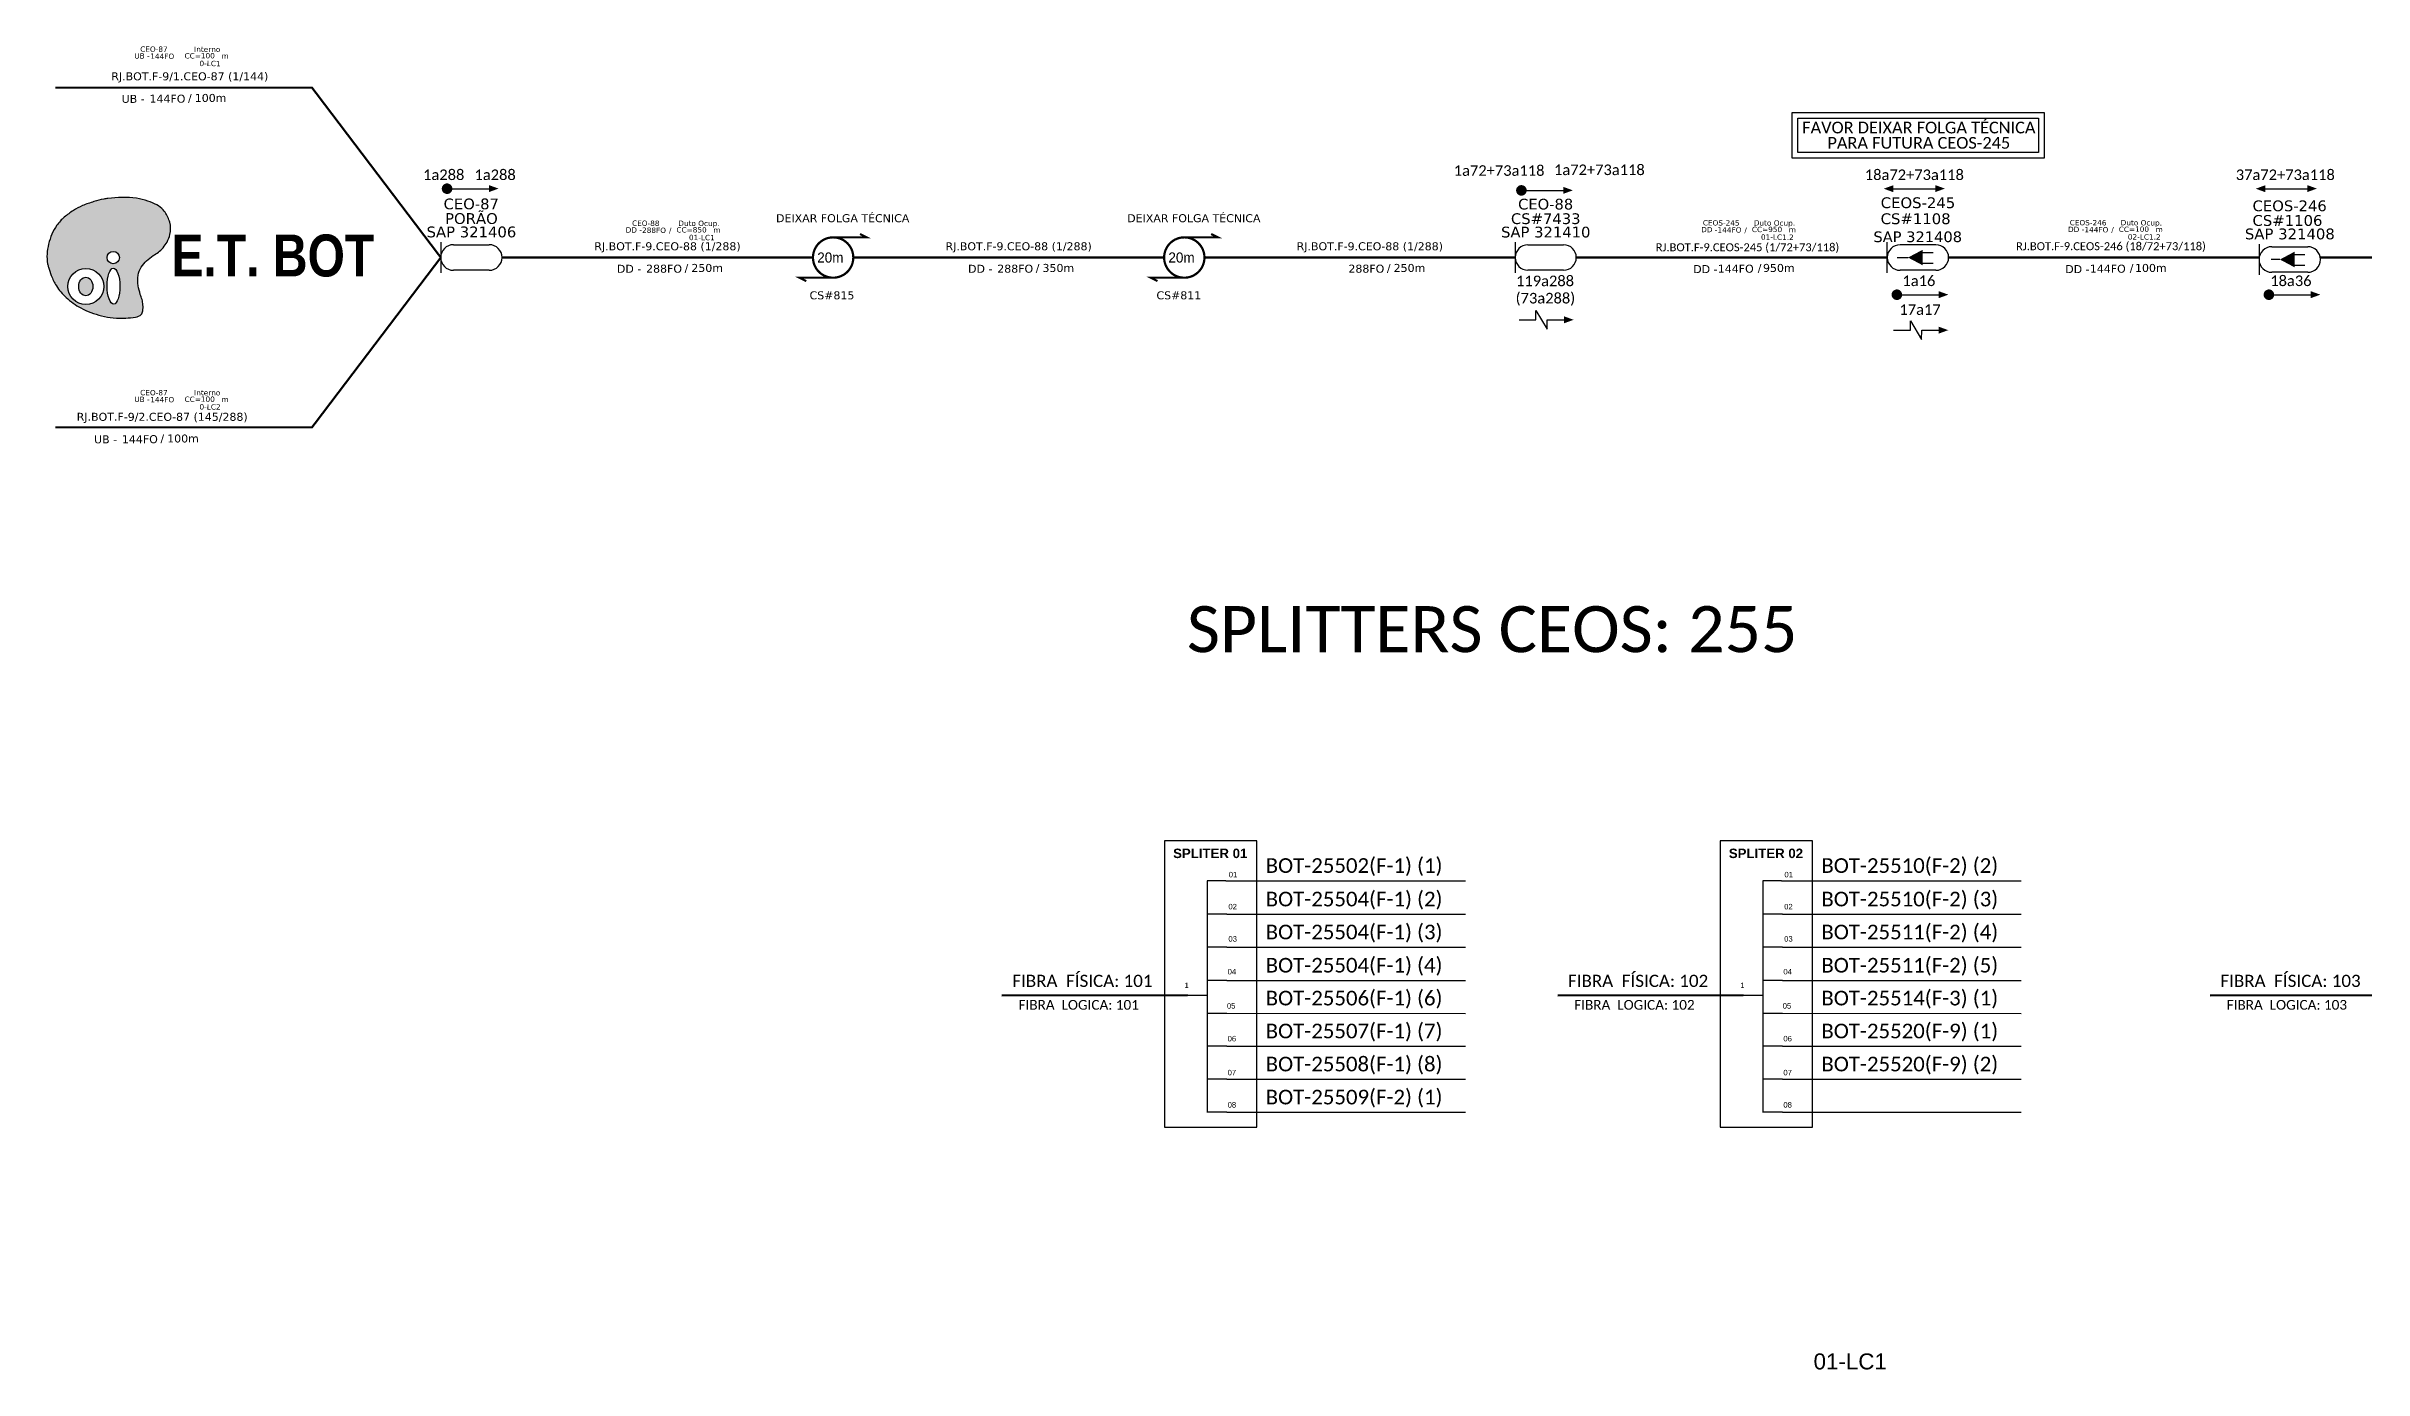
# Model space of a CAD drawing. Header units: millimetres. Extents: x 8324 to 9186, y -2611 to -1984.
# Drawn here: x 8323.9 to 8758.2, y -2232 to -1984.1 of the extents above; entities that cross this region are included whole.
import ezdxf
from ezdxf.enums import TextEntityAlignment as Align

# ---------------------------------------------------------------- set-up
doc = ezdxf.new("R2010")
doc.units = ezdxf.units.MM
doc.header["$MEASUREMENT"] = 0
for name, color, linetype in [('20.4-CEOS', 1, 'Continuous'), ('20.5-CABO AÉREO', 1, 'Continuous'), ('20.5-CEO', 1, 'Continuous'), ('E.T.', 7, 'Continuous'), ('label_cabos', 7, 'Continuous'), ('SETA', 7, 'Continuous')]:
    doc.layers.add(name, color=color, linetype=linetype)
doc.layers.add('40.1-ETIQUETAS', color=1, linetype='Continuous', lineweight=20)
doc.styles.add('ARIAL', font='arial.ttf')
doc.styles.add('siredit', font='verdana.ttf')
doc.styles.add('SWISS BIT', font='swisscb.ttf')

# ---------------------------------------------------------------- blocks, each defined once
blk = doc.blocks.new('ETIQUETA_RS5F')
at = {"layer": '40.1-ETIQUETAS', "color": 0, "style": 'siredit'}
blk.add_text('/', height=1.5, dxfattribs=at).set_placement((1.55, -1.95), align=Align.MIDDLE_RIGHT)
for tag, p in [('ETIQUETA_R_PRIMARIA', (1.18, 4.1)), ('ETIQUETA_R_SECUNDARIA', (1.18, 2.1)), ('F_ATIVAS/F_MORTAS', (1.11, -4.24))]:
    blk.add_attdef(tag, text='', height=1.5, dxfattribs=at).set_placement(p, align=Align.MIDDLE_CENTER)
for tag, p in [('TIPO_CABO', (-6.62, -2.12)), ('CAP_CABO', (0.37, -2.09))]:
    blk.add_attdef(tag, text='', height=1.5, dxfattribs=at).set_placement(p, align=Align.MIDDLE_RIGHT)
blk.add_attdef('METROS', text='', height=1.5, dxfattribs=at).set_placement((2.11, -1.95), align=Align.MIDDLE_LEFT)
for tag, p in [('FUSÃO_1', (0.82, -8.39)), ('FUSÃO_2', (0.82, -10.6)), ('FUSÃO_3', (0.82, -12.93)), ('FUSÃO_4', (0.82, -15.14)), ('FUSÃO_5', (0.82, -17.16))]:
    blk.add_attdef(tag, text='', height=1.5, dxfattribs=at).set_placement(p, align=Align.CENTER)
blk = doc.blocks.new('*U26')
at = {"layer": '20.5-CEO'}
for p, q in [((-1.56, 1.26), (1.8, 1.26)), ((1.8, -1.13), (-1.56, -1.13))]:
    blk.add_line(p, q, dxfattribs=at)
blk.add_lwpolyline([(-2.75, 1.51), (-2.75, -1.38)], dxfattribs=at)
for centre, start, end in [((-1.56, 0.07), 90, 270), ((1.8, 0.07), 270, 90)]:
    blk.add_arc(centre, 1.2, start, end, dxfattribs=at)
at = {"layer": '20.5-CEO', "color": 7, "style": 'siredit'}
for tag, p in [('FID', (0.11, 5.61)), ('LOCAL', (0.12, 4.23)), ('SAP', (0.12, 2.97)), ('FIBRAS_RESERVA', (0.12, -1.94))]:
    blk.add_attdef(tag, text='', height=1.01, dxfattribs=at).set_placement(p, align=Align.TOP_CENTER)
for tag, flags, p in [('ID_ATIVIDADE', 3, (0.11, -3.51)), ('FATOR', 1, (0.11, -4.82))]:
    blk.add_attdef(tag, text='', height=1.01, dxfattribs=dict(at, flags=flags)).set_placement(p, align=Align.TOP_CENTER)
at = {"layer": '20.5-CEO', "color": 7, "style": 'siredit', "flags": 3}
blk.add_attdef('QTDE', (-4.88, -7.06), '', height=1.01, dxfattribs=at)
blk = doc.blocks.new('Inst CB DT OCUP CFOA-SM-DD-S-288-TS')
at = {"layer": 'label_cabos', "color": 0, "style": 'siredit'}
for tag, flags, p in [('ID_ATIVIDADE', 3, (1.31, 2.67)), ('FATOR', 1, (11.56, 2.55))]:
    blk.add_attdef(tag, text='', height=1, rotation=359.69, dxfattribs=dict(at, flags=flags)).set_placement(p, align=Align.MIDDLE_CENTER)
for tag, p in [('TIPO_CABO', (1.11, 0)), ('DESTINO_CABO', (3.13, 1.26)), ('CABO', (4.69, -0.05)), ('/', (7.71, -0.05)), ('LANCE', (10.41, 0.02)), ('TIPO_CABO', (13.11, 1.24)), ('UND', (16.46, 0)), ('FID', (13.65, -1.41))]:
    blk.add_attdef(tag, text='', height=1, rotation=359.69, dxfattribs=at).set_placement(p, align=Align.MIDDLE_CENTER)
blk.add_attdef('QTDE', (11.93, -0.45), '', height=1, rotation=359.69, dxfattribs=at)
blk = doc.blocks.new('Inst CB DT OCUP CFOA-SM-DD-S-144')
at = {"layer": 'label_cabos', "color": 0, "style": 'siredit'}
for tag, flags, p in [('ID_ATIVIDADE', 3, (1.31, 2.67)), ('FATOR', 1, (11.56, 2.55))]:
    blk.add_attdef(tag, text='', height=1, rotation=359.69, dxfattribs=dict(at, flags=flags)).set_placement(p, align=Align.MIDDLE_CENTER)
for tag, p in [('TIPO_CABO', (1.11, 0)), ('DESTINO_CABO', (3.13, 1.26)), ('CABO', (4.69, -0.05)), ('/', (7.71, -0.05)), ('LANCE', (10.41, 0.02)), ('TIPO_CABO', (13.11, 1.24)), ('UND', (16.46, 0)), ('FID', (13.65, -1.41))]:
    blk.add_attdef(tag, text='', height=1, rotation=359.69, dxfattribs=at).set_placement(p, align=Align.MIDDLE_CENTER)
blk.add_attdef('QTDE', (11.93, -0.45), '', height=1, rotation=359.69, dxfattribs=at)
blk = doc.blocks.new('*U27')
at = {"layer": '20.5-CEO'}
for p, q in [((-1.56, 1.26), (1.8, 1.26)), ((1.8, -1.13), (-1.56, -1.13))]:
    blk.add_line(p, q, dxfattribs=at)
blk.add_lwpolyline([(-2.75, 1.51), (-2.75, -1.38)], dxfattribs=at)
for centre, start, end in [((-1.56, 0.07), 90, 270), ((1.8, 0.07), 270, 90)]:
    blk.add_arc(centre, 1.2, start, end, dxfattribs=at)
at = {"layer": '20.5-CEO', "color": 7, "style": 'siredit'}
for tag, p in [('FID', (0.11, 5.61)), ('LOCAL', (0.12, 4.23)), ('SAP', (0.12, 2.97)), ('FIBRAS_RESERVA', (0.12, -1.94))]:
    blk.add_attdef(tag, text='', height=1.01, dxfattribs=at).set_placement(p, align=Align.TOP_CENTER)
for tag, flags, p in [('ID_ATIVIDADE', 3, (0.11, -3.51)), ('FATOR', 1, (0.11, -4.82))]:
    blk.add_attdef(tag, text='', height=1.01, dxfattribs=dict(at, flags=flags)).set_placement(p, align=Align.TOP_CENTER)
at = {"layer": '20.5-CEO', "color": 7, "style": 'siredit', "flags": 3}
blk.add_attdef('QTDE', (-4.88, -7.06), '', height=1.01, dxfattribs=at)
blk = doc.blocks.new('*U25')
at = {"layer": '20.5-CEO'}
for p, q in [((-1.56, 1.26), (1.8, 1.26)), ((1.8, -1.13), (-1.56, -1.13))]:
    blk.add_line(p, q, dxfattribs=at)
blk.add_lwpolyline([(-2.75, 1.51), (-2.75, -1.38)], dxfattribs=at)
for centre, start, end in [((-1.56, 0.07), 90, 270), ((1.8, 0.07), 270, 90)]:
    blk.add_arc(centre, 1.2, start, end, dxfattribs=at)
at = {"layer": '20.5-CEO', "color": 7, "style": 'siredit'}
for tag, p in [('FID', (0.11, 5.61)), ('LOCAL', (0.12, 4.23)), ('SAP', (0.12, 2.97)), ('FIBRAS_RESERVA', (0.12, -1.94))]:
    blk.add_attdef(tag, text='', height=1.01, dxfattribs=at).set_placement(p, align=Align.TOP_CENTER)
for tag, flags, p in [('ID_ATIVIDADE', 3, (0.11, -3.51)), ('FATOR', 1, (0.11, -4.82))]:
    blk.add_attdef(tag, text='', height=1.01, dxfattribs=dict(at, flags=flags)).set_placement(p, align=Align.TOP_CENTER)
at = {"layer": '20.5-CEO', "color": 7, "style": 'siredit', "flags": 3}
blk.add_attdef('QTDE', (-4.88, -7.06), '', height=1.01, dxfattribs=at)
blk = doc.blocks.new('Inst CB INT CFOI-SM-UB-144')
at = {"layer": 'label_cabos', "color": 0, "style": 'siredit'}
for tag, flags, p in [('ID_ATIVIDADE', 3, (1.31, 2.67)), ('/', 2, (7.71, -0.05)), ('FATOR', 1, (11.56, 2.55))]:
    blk.add_attdef(tag, text='', height=1, rotation=359.69, dxfattribs=dict(at, flags=flags)).set_placement(p, align=Align.MIDDLE_CENTER)
for tag, p in [('TIPO_CABO', (1.11, 0)), ('DESTINO_CABO', (3.13, 1.26)), ('CABO', (4.69, -0.05)), ('LANCE', (10.41, 0.02)), ('TIPO_CABO', (13.11, 1.24)), ('UND', (16.46, 0)), ('FID', (13.65, -1.41))]:
    blk.add_attdef(tag, text='', height=1, rotation=359.69, dxfattribs=at).set_placement(p, align=Align.MIDDLE_CENTER)
blk.add_attdef('QTDE', (11.93, -0.45), '', height=1, rotation=359.69, dxfattribs=at)
blk = doc.blocks.new('OI')
h = blk.add_hatch(color=40)
edge = h.paths.add_edge_path()
edge.add_spline(control_points=[(4.35, -0.67), (3.92, -0.99), (3.26, -1.5), (2.81, -2.59), (2.9, -3.5), (3.06, -4.27), (3.31, -4.85), (3.37, -5.39), (3.4, -5.88), (3.2, -6.4), (2.54, -6.61), (1.65, -6.63), (0.55, -6.67), (-0.56, -6.42), (-1.61, -6.14), (-2.77, -5.61), (-3.92, -4.77), (-4.89, -3.7), (-5.34, -2.65), (-5.6, -1.94), (-5.85, -0.96), (-5.71, 0.47), (-5.1, 2.02), (-4.14, 3.02), (-3.3, 3.61), (-2.37, 4.16), (-1.36, 4.44), (-0.56, 4.7), (0.79, 4.85), (2.24, 4.97), (3.79, 4.57), (4.67, 4.21), (5.44, 3.65), (5.76, 2.99), (6.03, 2.21), (6.01, 1.46), (5.72, 0.64), (5.31, 0.08), (4.88, -0.38), (4.51, -0.55), (4.35, -0.67)], knot_values=[0, 0, 0, 0, 1.60434, 2.417191, 3.427595, 4.282808, 4.776746, 5.304182, 5.888771, 6.258406, 6.858137, 7.79129, 8.986195, 10.124242, 11.187857, 12.242908, 13.953784, 15.414161, 16.515391, 17.349188, 17.675853, 19.552021, 21.515531, 22.568638, 23.63245, 24.621084, 25.782718, 26.745347, 27.142653, 29.870543, 31.004649, 31.921532, 32.709589, 33.801391, 34.042471, 35.192333, 35.971461, 36.628871, 37.254359, 37.836911, 37.836911, 37.836911, 37.836911], degree=3, periodic=0)
h.paths.add_polyline_path([(1.13, -0.87, -1), (-0.04, -0.87, -1)], flags=16)
edge = h.paths.add_edge_path(flags=16)
edge.add_ellipse((0.56, -3.59), major_axis=(-0.02, 1.71), ratio=0.361305, start_angle=0, end_angle=360)
h.paths.add_polyline_path([(-0.36, -3.62, -1), (-3.8, -3.62, -1)], flags=16)
edge = h.paths.add_edge_path(flags=0)
edge.add_ellipse((-2.08, -3.62), major_axis=(0, 0.885), ratio=0.758294, start_angle=0, end_angle=360)
at = {"color": 40}
for centre, radius in [((-2.08, -3.62), 1.72), ((0.54, -0.87), 0.587)]:
    blk.add_circle(centre, radius, dxfattribs=at)
blk.add_ellipse((0.56, -3.59), major_axis=(-0.02, 1.71), ratio=0.361305, dxfattribs=at)
blk.add_ellipse((-2.08, -3.62), major_axis=(0, 0.885), ratio=0.758294, start_param=-3.141592653589791, end_param=3.141592653589791, dxfattribs=at)
at = {"color": 40, "start_tangent": (-0.800898, -0.598801), "end_tangent": (-0.800898, -0.598801)}
blk.add_spline([(4.35, -0.67), (3.2, -1.78), (2.9, -2.54), (2.92, -3.55), (3.12, -4.38), (3.28, -4.85), (3.37, -5.37), (3.35, -5.95), (3.2, -6.29), (2.66, -6.55), (1.73, -6.63), (0.54, -6.62), (-0.58, -6.41), (-1.6, -6.11), (-2.56, -5.67), (-3.95, -4.67), (-4.89, -3.56), (-5.37, -2.56), (-5.64, -1.78), (-5.72, -1.46), (-5.63, 0.42), (-4.84, 2.22), (-4.13, 2.99), (-3.27, 3.62), (-2.4, 4.09), (-1.3, 4.47), (-0.37, 4.72), (0.02, 4.77), (2.75, 4.8), (3.85, 4.53), (4.69, 4.16), (5.31, 3.68), (5.85, 2.73), (5.93, 2.5), (5.94, 1.35), (5.67, 0.62), (5.29, 0.08), (4.84, -0.36), (4.35, -0.67)], degree=3, dxfattribs=at)

msp = doc.modelspace()

# ---------------------------------------------------------------- linework, layer by layer
at = {"color": 7, "linetype": 'Continuous'}
for p, q in [((8541.41, -2140.42), (8541.41, -2183.84)), ((8544.93, -2140.42), (8541.41, -2140.42)), ((8645.58, -2140.42), (8645.58, -2183.84)), ((8649.09, -2140.42), (8645.58, -2140.42)), ((8545.11, -2146.7), (8541.59, -2146.7)), ((8649.27, -2146.7), (8645.76, -2146.7)), ((8545.11, -2152.89), (8541.59, -2152.89)), ((8649.27, -2152.89), (8645.76, -2152.89)), ((8537.77, -2161.84), (8541.4, -2161.84)), ((8545.11, -2159.11), (8541.59, -2159.11)), ((8641.93, -2161.84), (8645.56, -2161.84)), ((8649.27, -2159.11), (8645.76, -2159.11)), ((8545.11, -2165.28), (8541.59, -2165.28)), ((8649.27, -2165.28), (8645.76, -2165.28)), ((8545.11, -2171.44), (8541.59, -2171.44)), ((8649.27, -2171.44), (8645.76, -2171.44)), ((8545.11, -2177.63), (8541.59, -2177.63)), ((8649.27, -2177.63), (8645.76, -2177.63)), ((8545.11, -2183.81), (8541.59, -2183.81)), ((8649.27, -2183.81), (8645.76, -2183.81))]:
    msp.add_line(p, q, dxfattribs=at)
at = {"color": 10, "linetype": 'Continuous'}
for p, q in [((8544.93, -2140.42), (8589.88, -2140.43)), ((8649.09, -2140.42), (8694.04, -2140.43)), ((8545.11, -2146.7), (8589.88, -2146.71)), ((8649.27, -2146.7), (8694.04, -2146.71)), ((8545.11, -2152.88), (8589.88, -2152.89)), ((8649.27, -2152.88), (8694.04, -2152.89)), ((8545.11, -2159.1), (8589.88, -2159.11)), ((8649.27, -2159.1), (8694.04, -2159.11)), ((8545.11, -2165.26), (8589.88, -2165.28)), ((8649.27, -2165.26), (8694.04, -2165.28)), ((8545.11, -2171.43), (8589.88, -2171.44)), ((8649.27, -2171.43), (8694.04, -2171.44)), ((8545.11, -2177.62), (8589.88, -2177.63)), ((8649.27, -2177.62), (8694.04, -2177.63)), ((8545.11, -2183.81), (8589.88, -2183.82)), ((8649.27, -2183.81), (8694.04, -2183.82))]:
    msp.add_line(p, q, dxfattribs=at)
at = {"color": 1, "linetype": 'Continuous', "lineweight": 60}
for p, q in [((8537.77, -2161.84), (8502.98, -2161.95)), ((8641.93, -2161.84), (8607.14, -2161.95)), ((8764.22, -2161.84), (8729.43, -2161.95))]:
    msp.add_line(p, q, dxfattribs=at)
at = {"color": 3, "ltscale": 9e-07}
for points in [[(8651.09, -1996.47), (8698.32, -1996.47), (8698.32, -2004.98), (8651.09, -2004.98)], [(8652.14, -1997.52), (8697.27, -1997.52), (8697.27, -2003.93), (8652.14, -2003.93)]]:
    msp.add_lwpolyline(points, close=True, dxfattribs=at)
at = {"color": 0, "const_width": 0.99}
for points in [[(8398.47, -2010.73, 1), (8399.46, -2010.73, 1)], [(8599.84, -2011.05, 1), (8600.83, -2011.05, 1)], [(8670.22, -2030.6, 1), (8671.21, -2030.6, 1)], [(8739.95, -2030.6, 1), (8740.94, -2030.6, 1)]]:
    msp.add_lwpolyline(points, format="xyb", close=True, dxfattribs=at)
at = {"color": 5, "const_width": 0.42}
for points in [[(8471.33, -2019.85, 1.000012), (8471.33, -2027.41, 0.999978)], [(8537.15, -2019.85, 1.000012), (8537.15, -2027.41, 0.999978)]]:
    msp.add_lwpolyline(points, format="xyb", close=True, dxfattribs=at)
at = {"color": 5, "const_width": 0.394}
for points in [[(8471.33, -2019.85), (8477.63, -2019.85), (8476.37, -2019.22)], [(8537.15, -2019.85), (8543.45, -2019.85), (8542.19, -2019.22)], [(8471.33, -2027.41), (8465.03, -2027.41), (8466.29, -2028.04)], [(8537.15, -2027.41), (8530.85, -2027.41), (8532.11, -2028.04)]]:
    msp.add_lwpolyline(points, dxfattribs=at)
at = {"color": 0}
for points in [[(8603.05, -2035.3), (8603.05, -2033.55), (8605.14, -2037.05), (8605.15, -2035.3)], [(8673.27, -2037.24), (8673.27, -2035.49), (8675.36, -2038.99), (8675.37, -2037.24)]]:
    msp.add_lwpolyline(points, dxfattribs=at)
at = {"color": 7}
for points in [[(8533.45, -2186.63), (8550.73, -2186.63), (8550.73, -2132.97), (8533.45, -2132.97)], [(8637.61, -2186.63), (8654.89, -2186.63), (8654.89, -2132.97), (8637.61, -2132.97)]]:
    msp.add_lwpolyline(points, close=True, dxfattribs=at)
at = {"layer": '20.4-CEOS', "color": 8}
for p, q in [((8678.02, -2021.24), (8671.31, -2021.24)), ((8678.02, -2026.02), (8671.31, -2026.02))]:
    msp.add_line(p, q, dxfattribs=at)
for points in [[(8668.92, -2026.51), (8668.92, -2020.74)], [(8670.77, -2023.63), (8672.81, -2023.63)], [(8675.46, -2022.68), (8677.5, -2022.68)], [(8675.46, -2024.67), (8677.5, -2024.67)]]:
    msp.add_lwpolyline(points, dxfattribs=at)
msp.add_lwpolyline([(8672.81, -2023.63, 0, 2.95, 0), (8675.58, -2023.63, 2.95, 2.95, 0)], format="xyseb", dxfattribs=at)
at = {"layer": '20.4-CEOS'}
for points in [[(8742.51, -2024), (8740.9, -2024)], [(8745.16, -2023.05), (8747.2, -2023.05)], [(8745.16, -2025.05), (8747.2, -2025.05)]]:
    msp.add_lwpolyline(points, dxfattribs=at)
msp.add_lwpolyline([(8742.51, -2024, 0, 2.95, 0), (8745.28, -2024, 2.95, 2.95, 0)], format="xyseb", dxfattribs=at)
at = {"layer": '20.4-CEOS', "color": 8}
for centre, start, end in [((8671.31, -2023.63), 90, 270), ((8678.02, -2023.63), 270, 90)]:
    msp.add_arc(centre, 2.39, start, end, dxfattribs=at)
at = {"layer": '20.5-CABO AÉREO', "color": 5, "ltscale": 50, "const_width": 0.4}
for points in [[(8325.57, -1991.8), (8373.65, -1991.8), (8397.79, -2023.63)], [(8325.57, -2055.45), (8373.65, -2055.45), (8397.79, -2023.63)], [(8409.29, -2023.63), (8467.55, -2023.63)], [(8475.11, -2023.63), (8533.37, -2023.63)], [(8540.93, -2023.63), (8599.19, -2023.63)]]:
    msp.add_lwpolyline(points, dxfattribs=at)
at = {"layer": '40.1-ETIQUETAS', "color": 5, "const_width": 0.4}
for points in [[(8610.69, -2023.63), (8668.92, -2023.63)], [(8680.42, -2023.63), (8738.65, -2023.63)], [(8750.15, -2023.63), (8808.38, -2023.63)]]:
    msp.add_lwpolyline(points, dxfattribs=at)
at = {"layer": 'SETA', "color": 0}
for points in [[(8398.97, -2010.73), (8407.48, -2010.73)], [(8670.07, -2010.73), (8678.58, -2010.73)], [(8739.8, -2010.73), (8748.31, -2010.73)], [(8600.34, -2011.05), (8608.85, -2011.05)], [(8670.71, -2030.6), (8679.23, -2030.6)], [(8740.44, -2030.6), (8748.96, -2030.6)], [(8599.89, -2035.3), (8603.05, -2035.3)], [(8605.15, -2035.3), (8608.31, -2035.3)], [(8670.11, -2037.24), (8673.27, -2037.24)], [(8675.37, -2037.24), (8678.53, -2037.24)]]:
    msp.add_lwpolyline(points, dxfattribs=at)
for points in [[(8406.8, -2010.05), (8408.61, -2010.71), (8406.8, -2011.37)], [(8608.17, -2010.38), (8609.98, -2011.04), (8608.17, -2011.7)], [(8670.07, -2010.07), (8668.26, -2010.73), (8670.07, -2011.39)], [(8677.9, -2010.05), (8679.71, -2010.71), (8677.9, -2011.37)], [(8739.8, -2010.07), (8737.99, -2010.73), (8739.8, -2011.39)], [(8747.63, -2010.05), (8749.44, -2010.71), (8747.63, -2011.37)], [(8678.54, -2029.93), (8680.36, -2030.59), (8678.54, -2031.25)], [(8748.27, -2029.93), (8750.09, -2030.59), (8748.27, -2031.25)], [(8608.31, -2034.64), (8610.12, -2035.3), (8608.31, -2035.96)], [(8678.53, -2036.58), (8680.34, -2037.24), (8678.53, -2037.9)]]:
    msp.add_solid(points, dxfattribs=at)

# ---------------------------------------------------------------- block references
at = {"color": 6, "lineweight": 0}
ref = msp.add_blockref('Inst CB DT OCUP CFOA-SM-DD-S-144', (8634.66, -2018.4), dxfattribs=at)
ref.add_attrib('DESTINO_CABO', 'CEOS-245', dxfattribs={"layer": 'label_cabos', "color": 0, "height": 1, "rotation": 359.69, "style": 'siredit'}).set_placement((8637.79, -2017.13), align=Align.MIDDLE_CENTER)
ref.add_attrib('TIPO_CABO', 'Duto Ocup.', dxfattribs={"layer": 'label_cabos', "color": 0, "height": 1, "rotation": 359.69, "style": 'siredit'}).set_placement((8647.77, -2017.15), align=Align.MIDDLE_CENTER)
ref.add_attrib('/', '/', dxfattribs={"layer": 'label_cabos', "color": 0, "height": 1, "rotation": 359.69, "style": 'siredit'}).set_placement((8642.37, -2018.45), align=Align.MIDDLE_CENTER)
ref.add_attrib('FID', '01-LC1.2', dxfattribs={"layer": 'label_cabos', "color": 0, "height": 1, "rotation": 359.69, "style": 'siredit'}).set_placement((8648.31, -2019.81), align=Align.MIDDLE_CENTER)
ref.add_attrib('LANCE', 'CC=', dxfattribs={"layer": 'label_cabos', "color": 0, "height": 1, "rotation": 359.69, "style": 'siredit'}).set_placement((8645.07, -2018.37), align=Align.MIDDLE_CENTER)
ref.add_attrib('UND', 'm', dxfattribs={"layer": 'label_cabos', "color": 0, "height": 1, "rotation": 359.69, "style": 'siredit'}).set_placement((8651.12, -2018.39), align=Align.MIDDLE_CENTER)
ref.add_attrib('CABO', '144FO', dxfattribs={"layer": 'label_cabos', "color": 0, "height": 1, "rotation": 359.69, "style": 'siredit'}).set_placement((8639.34, -2018.45), align=Align.MIDDLE_CENTER)
ref.add_attrib('TIPO_CABO', 'DD - ', dxfattribs={"layer": 'label_cabos', "color": 0, "height": 1, "rotation": 359.69, "style": 'siredit'}).set_placement((8635.77, -2018.4), align=Align.MIDDLE_CENTER)
ref.add_attrib('QTDE', '950', (8646.59, -2018.85), dxfattribs={"layer": 'label_cabos', "color": 0, "height": 1, "rotation": 359.69, "style": 'siredit'})
ref = msp.add_blockref('Inst CB DT OCUP CFOA-SM-DD-S-144', (8703.43, -2018.36), dxfattribs=at)
ref.add_attrib('DESTINO_CABO', 'CEOS-246', dxfattribs={"layer": 'label_cabos', "color": 0, "height": 1, "rotation": 359.69, "style": 'siredit'}).set_placement((8706.56, -2017.1), align=Align.MIDDLE_CENTER)
ref.add_attrib('TIPO_CABO', 'Duto Ocup.', dxfattribs={"layer": 'label_cabos', "color": 0, "height": 1, "rotation": 359.69, "style": 'siredit'}).set_placement((8716.54, -2017.11), align=Align.MIDDLE_CENTER)
ref.add_attrib('/', '/', dxfattribs={"layer": 'label_cabos', "color": 0, "height": 1, "rotation": 359.69, "style": 'siredit'}).set_placement((8711.14, -2018.41), align=Align.MIDDLE_CENTER)
ref.add_attrib('FID', '02-LC1.2', dxfattribs={"layer": 'label_cabos', "color": 0, "height": 1, "rotation": 359.69, "style": 'siredit'}).set_placement((8717.08, -2019.77), align=Align.MIDDLE_CENTER)
ref.add_attrib('LANCE', 'CC=', dxfattribs={"layer": 'label_cabos', "color": 0, "height": 1, "rotation": 359.69, "style": 'siredit'}).set_placement((8713.84, -2018.34), align=Align.MIDDLE_CENTER)
ref.add_attrib('UND', 'm', dxfattribs={"layer": 'label_cabos', "color": 0, "height": 1, "rotation": 359.69, "style": 'siredit'}).set_placement((8719.89, -2018.36), align=Align.MIDDLE_CENTER)
ref.add_attrib('CABO', '144FO', dxfattribs={"layer": 'label_cabos', "color": 0, "height": 1, "rotation": 359.69, "style": 'siredit'}).set_placement((8708.11, -2018.41), align=Align.MIDDLE_CENTER)
ref.add_attrib('TIPO_CABO', 'DD - ', dxfattribs={"layer": 'label_cabos', "color": 0, "height": 1, "rotation": 359.69, "style": 'siredit'}).set_placement((8704.54, -2018.36), align=Align.MIDDLE_CENTER)
ref.add_attrib('QTDE', '100', (8715.36, -2018.81), dxfattribs={"layer": 'label_cabos', "color": 0, "height": 1, "rotation": 359.69, "style": 'siredit'})
at = {"layer": '20.5-CEO', "color": 0, "lineweight": 0}
ref = msp.add_blockref('*U25', (8403.28, -2023.76), dxfattribs=dict(at, xscale=1.996172079559983, yscale=1.996172079559528, zscale=1.996172079559506))
ref.add_attrib('LOCAL', 'PORÃO', dxfattribs={"color": 7, "height": 2.024, "style": 'siredit'}).set_placement((8403.53, -2015.31), align=Align.TOP_CENTER)
ref.add_attrib('SAP', 'SAP 321406', dxfattribs={"color": 7, "height": 2.024, "style": 'siredit'}).set_placement((8403.53, -2017.82), align=Align.TOP_CENTER)
ref.add_attrib('FID', 'CEO-87', dxfattribs={"layer": '20.4-CEOS', "color": 7, "height": 2.015, "style": 'siredit'}).set_placement((8403.5, -2012.57), align=Align.TOP_CENTER)
ref = msp.add_blockref('*U27', (8604.66, -2023.76), dxfattribs=dict(at, xscale=1.988197485650744, yscale=1.988197485649835, zscale=1.988197485649835))
ref.add_attrib('LOCAL', 'CS#7433', dxfattribs={"color": 7, "height": 2.016, "style": 'siredit'}).set_placement((8604.9, -2015.34), align=Align.TOP_CENTER)
ref.add_attrib('SAP', 'SAP 321410', dxfattribs={"color": 7, "height": 2.016, "style": 'siredit'}).set_placement((8604.9, -2017.85), align=Align.TOP_CENTER)
ref.add_attrib('FID', 'CEO-88', dxfattribs={"layer": '20.4-CEOS', "color": 7, "height": 2.007, "style": 'siredit'}).set_placement((8604.88, -2012.62), align=Align.TOP_CENTER)
at = {"layer": '20.5-CEO', "color": 5, "lineweight": 0}
ref = msp.add_blockref('*U26', (8744.12, -2024.14), dxfattribs=dict(at, xscale=2, yscale=2, zscale=2))
ref.add_attrib('LOCAL', 'CS#1106 ', dxfattribs={"color": 7, "height": 2.028, "style": 'siredit'}).set_placement((8744.37, -2015.67), align=Align.TOP_CENTER)
ref.add_attrib('SAP', 'SAP 321408', dxfattribs={"color": 7, "height": 2.028, "style": 'siredit'}).set_placement((8744.37, -2018.19), align=Align.TOP_CENTER)
ref.add_attrib('FID', 'CEOS-246', dxfattribs={"layer": '20.4-CEOS', "color": 7, "height": 2.019, "style": 'siredit'}).set_placement((8744.34, -2012.93), align=Align.TOP_CENTER)
at = {"layer": '40.1-ETIQUETAS', "color": 0}
ref = msp.add_blockref('ETIQUETA_RS5F', (8349.56, -1991.77), dxfattribs=at)
ref.add_attrib('ETIQUETA_R_SECUNDARIA', 'RJ.BOT.F-9/1.CEO-87 (1/144)', dxfattribs={"color": 0, "height": 1.5, "style": 'siredit'}).set_placement((8350.74, -1989.67), align=Align.MIDDLE_CENTER)
ref.add_attrib('TIPO_CABO', 'UB - ', dxfattribs={"color": 0, "height": 1.5, "style": 'siredit'}).set_placement((8342.94, -1993.89), align=Align.MIDDLE_RIGHT)
ref.add_attrib('CAP_CABO', '144FO', dxfattribs={"color": 0, "height": 1.5, "style": 'siredit'}).set_placement((8349.92, -1993.86), align=Align.MIDDLE_RIGHT)
ref.add_attrib('METROS', '100m', dxfattribs={"color": 0, "height": 1.5, "style": 'siredit'}).set_placement((8351.67, -1993.72), align=Align.MIDDLE_LEFT)
ref = msp.add_blockref('ETIQUETA_RS5F', (8344.38, -2055.58), dxfattribs=at)
ref.add_attrib('ETIQUETA_R_SECUNDARIA', 'RJ.BOT.F-9/2.CEO-87 (145/288)', dxfattribs={"color": 0, "height": 1.5, "style": 'siredit'}).set_placement((8345.57, -2053.48), align=Align.MIDDLE_CENTER)
ref.add_attrib('TIPO_CABO', 'UB - ', dxfattribs={"color": 0, "height": 1.5, "style": 'siredit'}).set_placement((8337.77, -2057.7), align=Align.MIDDLE_RIGHT)
ref.add_attrib('CAP_CABO', '144FO', dxfattribs={"color": 0, "height": 1.5, "style": 'siredit'}).set_placement((8344.75, -2057.67), align=Align.MIDDLE_RIGHT)
ref.add_attrib('METROS', '100m', dxfattribs={"color": 0, "height": 1.5, "style": 'siredit'}).set_placement((8346.5, -2057.54), align=Align.MIDDLE_LEFT)
at = {"layer": 'E.T.', "color": 7, "xscale": 1.965288924615379, "yscale": 1.965288909013907, "zscale": 1.965288907678581}
msp.add_blockref('OI', (8335.34, -2021.94), dxfattribs=at)
at = {"layer": 'label_cabos', "color": 6, "lineweight": 0}
ref = msp.add_blockref('Inst CB INT CFOI-SM-UB-144', (8340.89, -1985.85), dxfattribs=at)
ref.add_attrib('DESTINO_CABO', 'CEO-87', dxfattribs={"color": 0, "height": 1, "rotation": 359.69, "style": 'siredit'}).set_placement((8344.02, -1984.58), align=Align.MIDDLE_CENTER)
ref.add_attrib('CABO', '144FO', dxfattribs={"color": 0, "height": 1, "rotation": 359.69, "style": 'siredit'}).set_placement((8345.58, -1985.9), align=Align.MIDDLE_CENTER)
ref.add_attrib('TIPO_CABO', 'Interno', dxfattribs={"color": 0, "height": 1, "rotation": 359.69, "style": 'siredit'}).set_placement((8354, -1984.6), align=Align.MIDDLE_CENTER)
ref.add_attrib('FID', '0-LC1', dxfattribs={"color": 0, "height": 1, "rotation": 359.69, "style": 'siredit'}).set_placement((8354.54, -1987.26), align=Align.MIDDLE_CENTER)
ref.add_attrib('LANCE', 'CC=', dxfattribs={"color": 0, "height": 1, "rotation": 359.69, "style": 'siredit'}).set_placement((8351.3, -1985.83), align=Align.MIDDLE_CENTER)
ref.add_attrib('UND', 'm', dxfattribs={"color": 0, "height": 1, "rotation": 359.69, "style": 'siredit'}).set_placement((8357.36, -1985.85), align=Align.MIDDLE_CENTER)
ref.add_attrib('TIPO_CABO', 'UB - ', dxfattribs={"color": 0, "height": 1, "rotation": 359.69, "style": 'siredit'}).set_placement((8342, -1985.85), align=Align.MIDDLE_CENTER)
ref.add_attrib('QTDE', '100', (8352.82, -1986.3), dxfattribs={"color": 0, "height": 1, "rotation": 359.69, "style": 'siredit'})
ref = msp.add_blockref('Inst CB DT OCUP CFOA-SM-DD-S-288-TS', (8433.08, -2018.47), dxfattribs=at)
ref.add_attrib('DESTINO_CABO', 'CEO-88', dxfattribs={"color": 0, "height": 1, "rotation": 359.69, "style": 'siredit'}).set_placement((8436.21, -2017.2), align=Align.MIDDLE_CENTER)
ref.add_attrib('TIPO_CABO', 'Duto Ocup.', dxfattribs={"color": 0, "height": 1, "rotation": 359.69, "style": 'siredit'}).set_placement((8446.18, -2017.22), align=Align.MIDDLE_CENTER)
ref.add_attrib('/', '/', dxfattribs={"color": 0, "height": 1, "rotation": 359.69, "style": 'siredit'}).set_placement((8440.79, -2018.52), align=Align.MIDDLE_CENTER)
ref.add_attrib('FID', '01-LC1', dxfattribs={"color": 0, "height": 1, "rotation": 359.69, "style": 'siredit'}).set_placement((8446.72, -2019.88), align=Align.MIDDLE_CENTER)
ref.add_attrib('LANCE', 'CC=', dxfattribs={"color": 0, "height": 1, "rotation": 359.69, "style": 'siredit'}).set_placement((8443.49, -2018.44), align=Align.MIDDLE_CENTER)
ref.add_attrib('UND', 'm', dxfattribs={"color": 0, "height": 1, "rotation": 359.69, "style": 'siredit'}).set_placement((8449.54, -2018.46), align=Align.MIDDLE_CENTER)
ref.add_attrib('CABO', '288FO', dxfattribs={"color": 0, "height": 1, "rotation": 359.69, "style": 'siredit'}).set_placement((8437.76, -2018.52), align=Align.MIDDLE_CENTER)
ref.add_attrib('TIPO_CABO', 'DD - ', dxfattribs={"color": 0, "height": 1, "rotation": 359.69, "style": 'siredit'}).set_placement((8434.19, -2018.47), align=Align.MIDDLE_CENTER)
ref.add_attrib('QTDE', '850', (8445.01, -2018.92), dxfattribs={"color": 0, "height": 1, "rotation": 359.69, "style": 'siredit'})
ref = msp.add_blockref('Inst CB INT CFOI-SM-UB-144', (8340.89, -2050.21), dxfattribs=at)
ref.add_attrib('DESTINO_CABO', 'CEO-87', dxfattribs={"color": 0, "height": 1, "rotation": 359.69, "style": 'siredit'}).set_placement((8344.02, -2048.95), align=Align.MIDDLE_CENTER)
ref.add_attrib('CABO', '144FO', dxfattribs={"color": 0, "height": 1, "rotation": 359.69, "style": 'siredit'}).set_placement((8345.58, -2050.26), align=Align.MIDDLE_CENTER)
ref.add_attrib('TIPO_CABO', 'Interno', dxfattribs={"color": 0, "height": 1, "rotation": 359.69, "style": 'siredit'}).set_placement((8354, -2048.96), align=Align.MIDDLE_CENTER)
ref.add_attrib('FID', '0-LC2', dxfattribs={"color": 0, "height": 1, "rotation": 359.69, "style": 'siredit'}).set_placement((8354.54, -2051.62), align=Align.MIDDLE_CENTER)
ref.add_attrib('LANCE', 'CC=', dxfattribs={"color": 0, "height": 1, "rotation": 359.69, "style": 'siredit'}).set_placement((8351.3, -2050.19), align=Align.MIDDLE_CENTER)
ref.add_attrib('UND', 'm', dxfattribs={"color": 0, "height": 1, "rotation": 359.69, "style": 'siredit'}).set_placement((8357.36, -2050.21), align=Align.MIDDLE_CENTER)
ref.add_attrib('TIPO_CABO', 'UB - ', dxfattribs={"color": 0, "height": 1, "rotation": 359.69, "style": 'siredit'}).set_placement((8342, -2050.21), align=Align.MIDDLE_CENTER)
ref.add_attrib('QTDE', '100', (8352.82, -2050.66), dxfattribs={"color": 0, "height": 1, "rotation": 359.69, "style": 'siredit'})

# ---------------------------------------------------------------- texts
at = {"color": 0}
for p in [(8468.35, -2024.57), (8534.17, -2024.57)]:
    msp.add_text('20m', height=1.89, dxfattribs=at).set_placement(p)
at = {"color": 3, "style": 'ARIAL'}
msp.add_text('01-LC1', height=3, dxfattribs=at).set_placement((8655.1, -2232))
at = {"color": 7, "char_height": 2.2, "width": 46.8706, "attachment_point": 5}
for s, insert in [('{\\fCalibri|b0|i0|c0|p34;FAVOR DEIXAR FOLGA TÉCNICA}', (8674.83, -1999.28)), ('{\\fCalibri|b0|i0|c0|p34;PARA FUTURA CEOS-245}', (8674.83, -2002.15))]:
    msp.add_mtext(s, dxfattribs=dict(at, insert=insert))
at = {"color": 0, "char_height": 1.98, "width": 25.1052, "attachment_point": 5}
for s, insert in [('{\\fCalibri|b0|i0|c0|p34;\\C7;1a72\\C1;+73a118}', (8596.16, -2007.34)), ('{\\fCalibri|b0|i0|c0|p34;\\C7;1a72\\C1;+73a118}', (8614.95, -2007.2)), ('{\\fCalibri|b0|i0|c0|p34;\\C7;1a288}', (8407.97, -2008.13)), ('{\\fCalibri|b0|i0|c0|p34;\\C7;18a72\\C1;+73a118}', (8673.99, -2008.13)), ('{\\fCalibri|b0|i0|c0|p34;\\C7;37a72\\C1;+73a118}', (8743.52, -2008.13)), ('{\\fCalibri|b0|i0|c0|p34;\\C7;1a16}', (8674.84, -2028)), ('{\\fCalibri|b0|i0|c0|p34;\\C7;18a36}', (8744.57, -2028)), ('{\\fCalibri|b0|i0|c0|p34;\\C7;(73a288)}', (8604.84, -2031.46)), ('{\\fCalibri|b0|i0|c0|p34;\\C7;17a17}', (8675.06, -2033.39))]:
    msp.add_mtext(s, dxfattribs=dict(at, insert=insert))
at = {"color": 5, "insert": (8398.34, -2008.13), "char_height": 1.98, "width": 25.1052, "attachment_point": 5}
msp.add_mtext('{\\fCalibri|b0|i0|c0|p34;\\C7;1a288}', dxfattribs=at)
at = {"color": 1, "insert": (8604.77, -2028.02), "char_height": 1.98, "width": 25.1052, "attachment_point": 5}
msp.add_mtext('{\\fCalibri|b0|i0|c0|p34;119a288}', dxfattribs=at)
at = {"attachment_point": 5}
for s, insert, char_height, width in [('{\\fCalibri|b0|i0|c0|p34;\\C7;SPLITTERS CEOS: 255}', (8594.86, -2093.33), 8.64, 131.666), ('{\\fArial|b1|i0|c0|p34;\\H1x;\\C10;SPLITER 01}', (8542.01, -2135.3), 1.7753, 17.28), ('\\pt9;{\\fCalibri|b0|i0|c0|p34;\\C7;BOT-25502(F-1) (1)}', (8568.97, -2137.87), 2.7432, 40.9104), ('{\\fArial|b1|i0|c0|p34;\\C10;SPLITER 02}', (8646.17, -2135.3), 1.7753, 17.28), ('\\pt9;{\\fCalibri|b0|i0|c0|p34;\\C7;BOT-25510(F-2) (2)}', (8673.13, -2137.87), 2.7432, 40.9104), ('\\C7;\\fArial|b0|i0|;\\H1.0273588255048;01 ', (8546.28, -2139.28), 1.7753, 3.5602), ('\\C7;\\fArial|b0|i0|;\\H1.0273588255048;01 ', (8650.44, -2139.28), 1.7753, 3.5602), ('\\C7;\\fArial|b0|i0|;\\H1.0273588255048;02 ', (8546.22, -2145.28), 1.7753, 3.7582), ('\\pt9;{\\fCalibri|b0|i0|c0|p34;\\C7;BOT-25504(F-1) (2)}', (8568.97, -2144.15), 2.7432, 40.9104), ('\\C7;\\fArial|b0|i0|;\\H1.0273588255048;02 ', (8650.39, -2145.28), 1.7753, 3.7582), ('\\pt9;{\\fCalibri|b0|i0|c0|p34;\\C7;BOT-25510(F-2) (3)}', (8673.13, -2144.15), 2.7432, 40.9104), ('\\pt9;{\\fCalibri|b0|i0|c0|p34;\\C7;BOT-25504(F-1) (3)}', (8568.97, -2150.33), 2.7432, 40.9104), ('\\pt9;{\\fCalibri|b0|i0|c0|p34;\\C7;BOT-25511(F-2) (4)}', (8673.13, -2150.33), 2.7432, 40.9104), ('\\C7;\\fArial|b0|i0|;\\H1.0273588255048;03 ', (8546.22, -2151.32), 1.7753, 3.456), ('\\C7;\\fArial|b0|i0|;\\H1.0273588255048;03 ', (8650.39, -2151.32), 1.7753, 3.456), ('{\\fCalibri|b0|i0|c0|p34;\\C7;FIBRA  FÍSICA: 101}', (8518.05, -2159.2), 2.2859, 34.56), ('\\C7;\\fArial|b0|i0|;\\H1.0273588255048;04 ', (8546.07, -2157.47), 1.7753, 3.7582), ('\\pt9;{\\fCalibri|b0|i0|c0|p34;\\C7;BOT-25504(F-1) (4)}', (8568.97, -2156.55), 2.7432, 40.9104), ('{\\fCalibri|b0|i0|c0|p34;\\C7;FIBRA  FÍSICA: 102}', (8622.21, -2159.2), 2.2859, 34.56), ('\\C7;\\fArial|b0|i0|;\\H1.0273588255048;04 ', (8650.24, -2157.47), 1.7753, 3.7582), ('\\pt9;{\\fCalibri|b0|i0|c0|p34;\\C7;BOT-25511(F-2) (5)}', (8673.13, -2156.55), 2.7432, 40.9104), ('{\\fCalibri|b0|i0|c0|p34;\\C7;FIBRA  FÍSICA: 103}', (8744.5, -2159.2), 2.2859, 34.56), ('{\\fCalibri|b0|i0|c0|p34;\\C7;FIBRA  LOGICA: 101}', (8517.36, -2163.69), 1.8289, 34.56), ('\\C7;\\fArial|b0|i0|;\\H1.0273588255048;1', (8537.6, -2160.02), 1.7753, 1.7584), ('\\pt9;{\\fCalibri|b0|i0|c0|p34;\\C7;BOT-25506(F-1) (6)}', (8568.97, -2162.71), 2.7432, 40.9104), ('{\\fCalibri|b0|i0|c0|p34;\\C7;FIBRA  LOGICA: 102}', (8621.52, -2163.69), 1.8289, 34.56), ('\\C7;\\fArial|b0|i0|;\\H1.0273588255048;1', (8641.76, -2160.02), 1.7753, 1.7584), ('\\pt9;{\\fCalibri|b0|i0|c0|p34;\\C7;BOT-25514(F-3) (1)}', (8673.13, -2162.71), 2.7432, 40.9104), ('{\\fCalibri|b0|i0|c0|p34;\\C7;FIBRA  LOGICA: 103}', (8743.81, -2163.69), 1.8289, 34.56), ('\\C7;\\fArial|b0|i0|;\\H1.0273588255048;05 ', (8545.94, -2163.88), 1.7753, 4.6222), ('\\pt9;{\\fCalibri|b0|i0|c0|p34;\\C7;BOT-25507(F-1) (7)}', (8568.97, -2168.88), 2.7432, 40.9104), ('\\C7;\\fArial|b0|i0|;\\H1.0273588255048;05 ', (8650.11, -2163.88), 1.7753, 4.6222), ('\\pt9;{\\fCalibri|b0|i0|c0|p34;\\C7;BOT-25520(F-9) (1)}', (8673.13, -2168.88), 2.7432, 40.9104), ('\\C7;\\fArial|b0|i0|;\\H1.0273588255048;06 ', (8546.07, -2170.02), 1.7753, 3.7582), ('\\C7;\\fArial|b0|i0|;\\H1.0273588255048;06 ', (8650.24, -2170.02), 1.7753, 3.7582), ('\\C7;\\fArial|b0|i0|;\\H1.0273588255048;07 ', (8546.07, -2176.38), 1.7753, 3.7582), ('\\pt9;{\\fCalibri|b0|i0|c0|p34;\\C7;BOT-25508(F-1) (8)}', (8568.97, -2175.07), 2.7432, 40.9104), ('\\C7;\\fArial|b0|i0|;\\H1.0273588255048;07 ', (8650.24, -2176.38), 1.7753, 3.7582), ('\\pt9;{\\fCalibri|b0|i0|c0|p34;\\C7;BOT-25520(F-9) (2)}', (8673.13, -2175.07), 2.7432, 40.9104), ('\\pt9;{\\fCalibri|b0|i0|c0|p34;\\C7;BOT-25509(F-2) (1)}', (8568.97, -2181.26), 2.7432, 40.9104), ('\\C7;\\fArial|b0|i0|;\\H1.0273588255048;08 ', (8546.07, -2182.43), 1.7753, 3.7582), ('\\C7;\\fArial|b0|i0|;\\H1.0273588255048;08 ', (8650.24, -2182.43), 1.7753, 3.7582)]:
    msp.add_mtext(s, dxfattribs=dict(at, insert=insert, char_height=char_height, width=width))
at = {"layer": '20.4-CEOS', "color": 7, "style": 'siredit'}
for s, height, p in [('CS#1108 ', 2.028, (8674.67, -2016.36)), ('CEOS-245', 2.028, (8674.67, -2013.36)), ('SAP 321408', 2, (8674.62, -2019.74))]:
    msp.add_text(s, height=height, dxfattribs=at).set_placement(p, align=Align.MIDDLE_CENTER)
at = {"layer": '40.1-ETIQUETAS', "color": 0, "style": 'siredit'}
for s, p in [('DEIXAR FOLGA TÉCNICA', (8473.12, -2016.26)), ('DEIXAR FOLGA TÉCNICA', (8538.94, -2016.26)), ('RJ.BOT.F-9.CEO-88 (1/288)', (8440.28, -2021.52)), ('RJ.BOT.F-9.CEO-88 (1/288)', (8506.1, -2021.52)), ('RJ.BOT.F-9.CEO-88 (1/288)', (8571.92, -2021.52)), ('CS#815', (8471.11, -2030.71)), ('CS#811', (8536.13, -2030.71))]:
    msp.add_text(s, height=1.5, dxfattribs=at).set_placement(p, align=Align.MIDDLE_CENTER)
for s, p in [('DD - ', (8436.02, -2025.74)), ('288FO', (8443, -2025.72)), ('/', (8444.18, -2025.58)), ('DD - ', (8501.84, -2025.74)), ('288FO', (8508.82, -2025.72)), ('/', (8510, -2025.58)), ('288FO', (8574.64, -2025.72)), ('/', (8575.82, -2025.58)), ('DD - ', (8637.76, -2025.8)), ('DD - ', (8707.49, -2025.8))]:
    msp.add_text(s, height=1.5, dxfattribs=at).set_placement(p, align=Align.MIDDLE_RIGHT)
for s, p in [('250m', (8444.75, -2025.58)), ('350m', (8510.57, -2025.58)), ('250m', (8576.39, -2025.58))]:
    msp.add_text(s, height=1.5, dxfattribs=at).set_placement(p, align=Align.MIDDLE_LEFT)
at = {"layer": '40.1-ETIQUETAS', "color": 7, "style": 'siredit'}
for s, p in [('144FO', (8643.88, -2025.72)), ('/', (8645.33, -2025.58)), ('144FO', (8713.61, -2025.72)), ('/', (8715.06, -2025.58))]:
    msp.add_text(s, height=1.5, dxfattribs=at).set_placement(p, align=Align.MIDDLE_RIGHT)
for s, p in [('950m', (8645.62, -2025.58)), ('100m', (8715.35, -2025.58))]:
    msp.add_text(s, height=1.5, dxfattribs=at).set_placement(p, align=Align.MIDDLE_LEFT)
at = {"layer": '40.1-ETIQUETAS', "color": 7, "char_height": 1.5, "width": 60.0234, "attachment_point": 5, "style": 'siredit'}
for s, insert in [('{\\fCalibri|b0|i0|c0|p34;RJ.BOT.F-9.CEOS-245 (1/72\\C1;+73/118) }', (8642.71, -2021.87)), ('{\\fCalibri|b0|i0|c0|p34;RJ.BOT.F-9.CEOS-246 (18/72\\C1;+73/118) \\P\\C7; }', (8710.84, -2022.92))]:
    msp.add_mtext(s, dxfattribs=dict(at, insert=insert))
at = {"layer": 'E.T.', "color": 40, "style": 'SWISS BIT'}
msp.add_text('E.T. BOT', height=7.861, dxfattribs=at).set_placement((8366.31, -2027.18), align=Align.CENTER)

doc.saveas('drawing.dxf')
